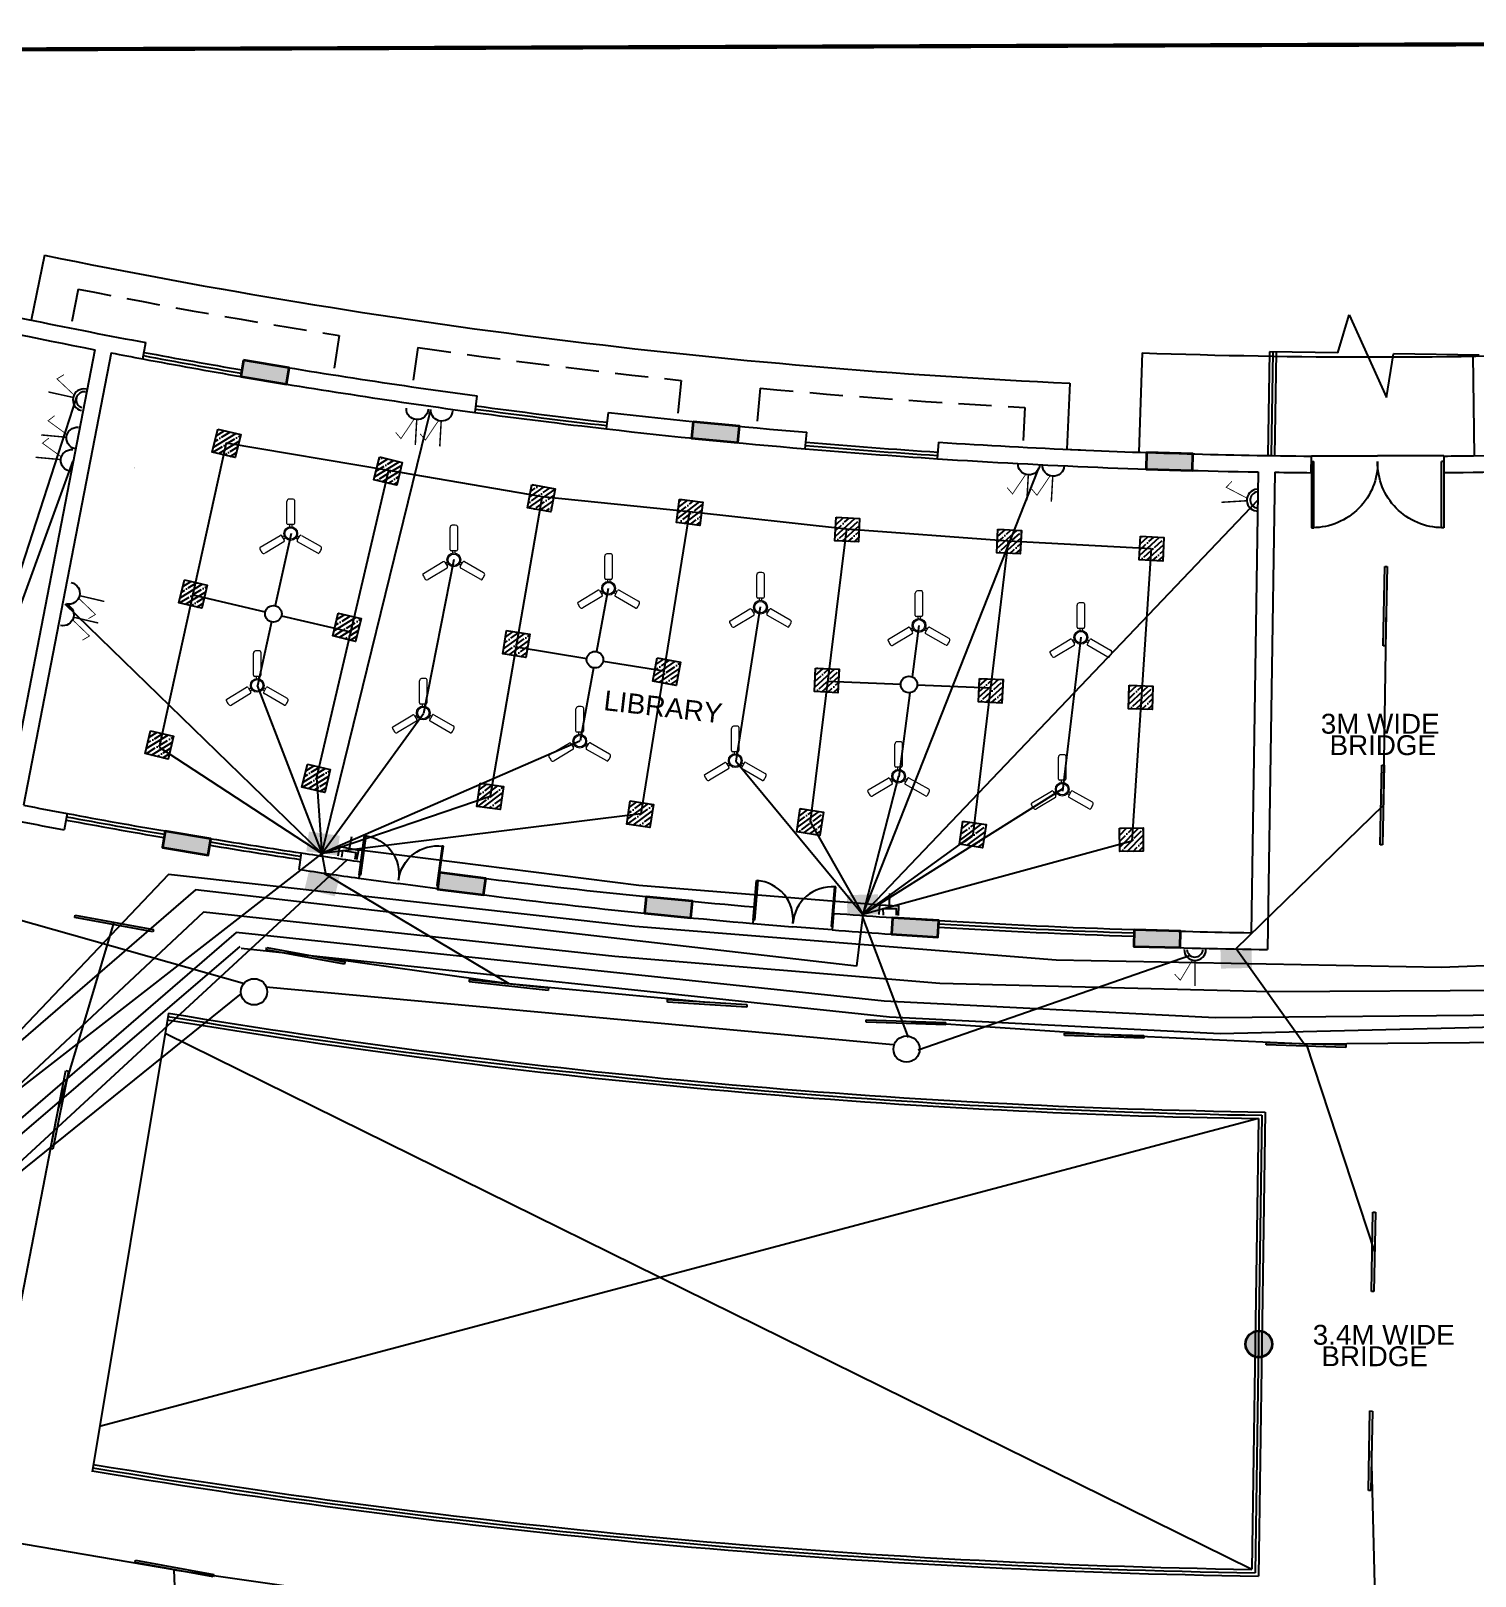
# Model space of a CAD drawing. Header units: inches. Extents: x -221585 to 401252, y -284294 to 332380.
# Drawn here: x 143066 to 145244, y 39555 to 41885 of the extents above; entities that cross this region are included whole.
import ezdxf

# ---------------------------------------------------------------- set-up
doc = ezdxf.new("R2010")
doc.units = ezdxf.units.IN
doc.header["$MEASUREMENT"] = 0
doc.linetypes.add('HIDDEN', pattern=[0.375, 0.25, -0.125])
doc.linetypes.add('HIDDEN2', pattern=[0.1875, 0.125, -0.0625])
for name, color, linetype in [('A_dimension_100', 233, 'Continuous'), ('E-LIGHT', 7, 'Continuous'), ('Power', 7, 'Continuous'), ('UPS', 7, 'Continuous')]:
    doc.layers.add(name, color=color, linetype=linetype)
for name, color, linetype, lineweight in [('ceilingfan', 1, 'Continuous', 15), ('column fa 25', 3, 'Continuous', 35), ('text', 72, 'HIDDEN2', 5)]:
    doc.layers.add(name, color=color, linetype=linetype, lineweight=lineweight)
doc.styles.add('DIM', font='arial.ttf')

# ---------------------------------------------------------------- blocks, each defined once
blk = doc.blocks.new('RYTRTRTRTRT')
at = {"color": 1}
for p, q in [((42.518, 61.153), (42.518, 61.753)), ((42.518, 61.753), (42.538, 61.753)), ((42.538, 61.753), (42.538, 61.153)), ((43.718, 61.753), (43.698, 61.753)), ((43.698, 61.753), (43.698, 61.153)), ((43.718, 61.153), (43.718, 61.753)), ((42.518, 61.153), (42.538, 61.153)), ((42.518, 61.103), (43.118, 61.103)), ((43.718, 61.103), (43.118, 61.103)), ((43.718, 61.153), (43.698, 61.153))]:
    blk.add_line(p, q, dxfattribs=at)
for centre, start, end in [((42.528, 61.163), 359.0371, 90), ((43.708, 61.163), 90, 180.9629)]:
    blk.add_arc(centre, 0.59, start, end, dxfattribs=at)
blk = doc.blocks.new('dffa')
at = {"layer": 'column fa 25', "ltscale": 10}
h = blk.add_hatch(color=3, dxfattribs=at)
h.set_gradient(color1=(141, 141, 141), color2=(145, 145, 145), one_color=1, tint=0.57, name='CYLINDER')
h.paths.add_polyline_path([(173919.9, 119465, 1), (173879.9, 119465, 1)])
at = {"layer": 'column fa 25', "color": 3, "ltscale": 10}
blk.add_circle((173899.9, 119465), 20, dxfattribs=at)
blk = doc.blocks.new('dd')
at = {"layer": 'column fa 25', "ltscale": 10}
h = blk.add_hatch(color=3, dxfattribs=at)
h.set_gradient(color1=(141, 141, 141), color2=(145, 145, 145), one_color=1, tint=0.57, name='CYLINDER')
h.paths.add_polyline_path([(177327.8, 119886), (177352.8, 119886), (177352.8, 119956), (177327.8, 119956)])
at = {"layer": 'column fa 25', "color": 1, "ltscale": 10}
blk.add_lwpolyline([(177327.8, 119886), (177352.8, 119886), (177352.8, 119956), (177327.8, 119956)], close=True, dxfattribs=at)
blk = doc.blocks.new('Fan')
at = {"color": 6}
for p, q in [((-5.8, 15.7), (-5.8, 48.4)), ((5.2, 50.1), (5.2, 15.7)), ((3.5, 14), (-4.1, 14)), ((-1.9, 14), (-1.9, 10.8)), ((1.5, 14), (1.5, 10.8)), ((-45.2, -19.5), (-15.9, -1.9)), ((-10.2, -11.4), (-38.2, -28.2)), ((-13.6, -2.5), (-9.7, -9)), ((-12.6, -4.2), (-9.9, -2.6)), ((-10.8, -7.1), (-8.1, -5.5)), ((10.3, -7.3), (7.6, -5.8)), ((12, -4.4), (9.3, -2.8)), ((9.4, -9.1), (13.2, -2.4)), ((39.7, -28.3), (10, -11.4)), ((15.5, -1.8), (43.8, -18))]:
    blk.add_line(p, q, dxfattribs=at)
for centre, radius in [((-0.2, 0.8), 10.2), ((-0.2, 0.9), 8.5)]:
    blk.add_circle(centre, radius, dxfattribs=at)
for centre, radius, start, end in [((-2.4, 48.4), 3.4, 92.735, 180), ((-0.2, 0.9), 51, 85.7207, 92.735), ((3.5, 50.1), 1.7, 0, 85.7207), ((-4.1, 15.7), 1.7, 180, 270), ((3.5, 15.7), 1.7, 270, 0), ((-44.4, -21), 1.7, 120.9808, 206.3239), ((-0.2, 0.9), 51, 206.3239, 213.3255), ((-15, -3.4), 1.7, 30.9808, 120.9808), ((-11.1, -9.9), 1.7, 300.9808, 30.9808), ((10.8, -9.9), 1.7, 150.2708, 240.2708), ((14.6, -3.3), 1.7, 60.2708, 150.2708), ((-0.2, 0.9), 51, 325.7165, 332.7215), ((42.1, -20.9), 3.4, 332.7215, 60.2708), ((-40, -25.3), 3.4, 213.3255, 300.9808), ((40.6, -26.9), 1.7, 240.2708, 325.7165)]:
    blk.add_arc(centre, radius, start, end, dxfattribs=at)
blk = doc.blocks.new('ups 6A')
at = {"layer": 'E-LIGHT', "color": 4}
for points, const_width in [([(5905667, -1658491), (5905670, -1658287)], 11.7), ([(5905692, -1658286), (5905785, -1658448), (5905831, -1658401)], 6.64)]:
    blk.add_lwpolyline(points, dxfattribs=dict(at, const_width=const_width))
blk.add_arc((5905672, -1658200), 87.4, 179.0102, 359.0102, dxfattribs=at)
blk = doc.blocks.new('16A')
at = {"layer": 'E-LIGHT', "color": 1}
for points, const_width in [([(5916857, -1642748), (5916861, -1642952)], 11.7), ([(5916882, -1642953), (5916975, -1642791), (5917021, -1642838)], 6.64)]:
    blk.add_lwpolyline(points, dxfattribs=dict(at, const_width=const_width))
for centre, radius, start, end in [((5916862, -1643039), 87.4, 0.9898, 180.9898), ((5916863, -1643043), 64.6, 4.2725, 175.7579)]:
    blk.add_arc(centre, radius, start, end, dxfattribs=at)

msp = doc.modelspace()

# ---------------------------------------------------------------- hatches: boundary and pattern name
at = {"ltscale": 10}
h = msp.add_hatch(dxfattribs=at)
h.set_pattern_fill('ANSI35', color=1, scale=50, angle=-13.423)
h.set_pattern_definition([(31.5770164, (-49845.234, -99801.402), (-6.5455525, 10.6492132), []), (31.5770164, (-49836.637, -99803.454), (-6.5455525, 10.6492132), [15.625, -3.125, 0, -3.125])])
h.paths.add_polyline_path([(143373.8, 41241.9), (143382.1, 41276.4), (143347.6, 41284.6), (143339.3, 41250.1)])
h = msp.add_hatch(dxfattribs=at)
h.set_pattern_fill('ANSI35', color=1, scale=50, angle=-13.423)
h.set_pattern_definition([(31.5770164, (-49829.143, -99795.042), (-6.5455525, 10.6492132), []), (31.5770164, (-49820.546, -99797.093), (-6.5455525, 10.6492132), [15.625, -3.125, 0, -3.125])])
h.paths.add_polyline_path([(143617.6, 41200), (143625.8, 41234.5), (143591.3, 41242.8), (143583.1, 41208.2)])
h = msp.add_hatch(dxfattribs=at)
h.set_pattern_fill('ANSI35', color=1, scale=50, angle=-10.1892)
h.set_pattern_definition([(34.8108347, (-41567.234, -110491.782), (-7.13586046, 10.2630159), []), (34.8108347, (-41558.535, -110493.346), (-7.13586046, 10.2630159), [15.625, -3.125, 0, -3.125])])
h.paths.add_polyline_path([(143850, 41159.8), (143856.3, 41194.7), (143821.3, 41201), (143815, 41166.1)])
h = msp.add_hatch(dxfattribs=at)
h.set_pattern_fill('ANSI35', color=1, scale=50, angle=-7.5034)
h.set_pattern_definition([(37.496601, (-34265.83, -119017.93), (-7.6089295, 9.9173682), []), (37.496601, (-34257.067, -119019.084), (-7.6089295, 9.9173682), [15.625, -3.125, 0, -3.125])])
h.paths.add_polyline_path([(144074.5, 41139.3), (144079.1, 41174.5), (144043.9, 41179.2), (144039.3, 41144)])
h = msp.add_hatch(dxfattribs=at)
h.set_pattern_fill('ANSI35', color=1, scale=50, angle=-2.9665)
h.set_pattern_definition([(42.033545, (-21032, -132654.818), (-8.36956974, 9.2844118), []), (42.033545, (-21023.173, -132655.276), (-8.36956974, 9.2844118), [15.625, -3.125, 0, -3.125])])
h.paths.add_polyline_path([(144313.9, 41114.6), (144315.7, 41150), (144280.2, 41151.9), (144278.4, 41116.4)])
h = msp.add_hatch(dxfattribs=at)
h.set_pattern_fill('ANSI35', color=1, scale=50, angle=-2.9665)
h.set_pattern_definition([(42.033545, (-20787.868, -132672.782), (-8.36956974, 9.2844118), []), (42.033545, (-20779.041, -132673.239), (-8.36956974, 9.2844118), [15.625, -3.125, 0, -3.125])])
h.paths.add_polyline_path([(144558, 41096.6), (144559.8, 41132.1), (144524.4, 41133.9), (144522.5, 41098.4)])
h = msp.add_hatch(dxfattribs=at)
h.set_pattern_fill('ANSI35', color=1, scale=50, angle=-2.9665)
h.set_pattern_definition([(42.033545, (-20572.937, -132683.596), (-8.36956974, 9.2844118), []), (42.033545, (-20564.11, -132684.053), (-8.36956974, 9.2844118), [15.625, -3.125, 0, -3.125])])
h.paths.add_polyline_path([(144772.9, 41085.8), (144774.8, 41121.2), (144739.3, 41123.1), (144737.5, 41087.6)])
h = msp.add_hatch(dxfattribs=at)
h.set_pattern_fill('ANSI35', color=1, scale=50, angle=-13.423)
h.set_pattern_definition([(31.5770164, (-49895.562, -100028.629), (-6.5455525, 10.6492132), []), (31.5770164, (-49886.964, -100030.68), (-6.5455525, 10.6492132), [15.625, -3.125, 0, -3.125])])
h.paths.add_polyline_path([(143323.5, 41014.6), (143331.8, 41049.2), (143297.2, 41057.4), (143289, 41022.9)])
h = msp.add_hatch(dxfattribs=at)
h.set_pattern_fill('ANSI35', color=1, scale=50, angle=-13.423)
h.set_pattern_definition([(31.5770164, (-49663.562, -100078.629), (-6.5455525, 10.6492132), []), (31.5770164, (-49654.964, -100080.68), (-6.5455525, 10.6492132), [15.625, -3.125, 0, -3.125])])
h.paths.add_polyline_path([(143555.5, 40964.6), (143563.8, 40999.2), (143529.2, 41007.4), (143521, 40972.9)])
h = msp.add_hatch(dxfattribs=at)
h.set_pattern_fill('ANSI35', color=1, scale=50, angle=-9.2422)
h.set_pattern_definition([(35.7578265, (-38609.827, -113814.182), (-7.3045065, 10.1436771), []), (35.7578265, (-38601.103, -113815.602), (-7.3045065, 10.1436771), [15.625, -3.125, 0, -3.125])])
h.paths.add_polyline_path([(143812.4, 40940.2), (143818.1, 40975.3), (143783.1, 40981), (143777.4, 40945.9)])
h = msp.add_hatch(dxfattribs=at)
h.set_pattern_fill('ANSI35', color=1, scale=50, angle=-10.4327)
h.set_pattern_definition([(34.5672965, (-41559.319, -110032.514), (-7.09217275, 10.2932544), []), (34.5672965, (-41550.626, -110034.114), (-7.09217275, 10.2932544), [15.625, -3.125, 0, -3.125])])
h.paths.add_polyline_path([(144038.9, 40898.3), (144045.4, 40933.2), (144010.4, 40939.6), (144004, 40904.7)])
h = msp.add_hatch(dxfattribs=at)
h.set_pattern_fill('ANSI35', color=1, scale=50, angle=-2.7185)
h.set_pattern_definition([(42.281459, (-20309.288, -133595.944), (-8.4096642, 9.2481105), []), (42.281459, (-20300.46, -133596.363), (-8.4096642, 9.2481105), [15.625, -3.125, 0, -3.125])])
h.paths.add_polyline_path([(144283.1, 40887.2), (144284.8, 40922.7), (144249.4, 40924.4), (144247.7, 40888.9)])
h = msp.add_hatch(dxfattribs=at)
h.set_pattern_fill('ANSI35', color=1, scale=50, angle=-2.7185)
h.set_pattern_definition([(42.281459, (-20062.059, -133611.572), (-8.4096642, 9.2481105), []), (42.281459, (-20053.23, -133611.992), (-8.4096642, 9.2481105), [15.625, -3.125, 0, -3.125])])
h.paths.add_polyline_path([(144530.4, 40871.6), (144532.1, 40907.1), (144496.6, 40908.8), (144494.9, 40873.3)])
h = msp.add_hatch(dxfattribs=at)
h.set_pattern_fill('ANSI35', color=1, scale=50, angle=-1.7058)
h.set_pattern_definition([(43.2941534, (-16726.138, -136503.078), (-8.57180106, 9.0980342), []), (43.2941534, (-16717.303, -136503.341), (-8.57180106, 9.0980342), [15.625, -3.125, 0, -3.125])])
h.paths.add_polyline_path([(144756.8, 40861.9), (144757.8, 40897.3), (144722.3, 40898.4), (144721.3, 40862.9)])
h = msp.add_hatch(dxfattribs=at)
h.set_pattern_fill('ANSI35', color=1, scale=50, angle=-13.423)
h.set_pattern_definition([(31.5770164, (-49946.562, -100256.129), (-6.5455525, 10.6492132), []), (31.5770164, (-49937.964, -100258.18), (-6.5455525, 10.6492132), [15.625, -3.125, 0, -3.125])])
h.paths.add_polyline_path([(143272.5, 40787.1), (143280.8, 40821.7), (143246.2, 40829.9), (143238, 40795.4)])
h = msp.add_hatch(dxfattribs=at)
h.set_pattern_fill('ANSI35', color=1, scale=50, angle=-13.423)
h.set_pattern_definition([(31.5770164, (-49710.062, -100306.629), (-6.5455525, 10.6492132), []), (31.5770164, (-49701.464, -100308.68), (-6.5455525, 10.6492132), [15.625, -3.125, 0, -3.125])])
h.paths.add_polyline_path([(143509, 40736.6), (143517.3, 40771.2), (143482.7, 40779.4), (143474.5, 40744.9)])
h = msp.add_hatch(dxfattribs=at)
h.set_pattern_fill('ANSI35', color=1, scale=50, angle=-7.7436)
h.set_pattern_definition([(37.2564035, (-34539.09, -118761.354), (-7.56728684, 9.94917936), []), (37.2564035, (-34530.332, -118762.545), (-7.56728684, 9.94917936), [15.625, -3.125, 0, -3.125])])
h.paths.add_polyline_path([(143773.6, 40710.9), (143778.4, 40746), (143743.2, 40750.8), (143738.5, 40715.7)])
h = msp.add_hatch(dxfattribs=at)
h.set_pattern_fill('ANSI35', color=1, scale=50, angle=-8.4896)
h.set_pattern_definition([(36.510431, (-36374.348, -116453.481), (-7.437114, 10.046857), []), (36.510431, (-36365.606, -116454.786), (-7.437114, 10.046857), [15.625, -3.125, 0, -3.125])])
h.paths.add_polyline_path([(143999.5, 40683.7), (144004.7, 40718.8), (143969.6, 40724.1), (143964.4, 40689)])
h = msp.add_hatch(dxfattribs=at)
h.set_pattern_fill('ANSI35', color=1, scale=50, angle=-8.6735)
h.set_pattern_definition([(36.326472, (-37550.521, -115793.613), (-7.4048184, 10.0706834), []), (36.326472, (-37541.783, -115794.946), (-7.4048184, 10.0706834), [15.625, -3.125, 0, -3.125])])
h.paths.add_polyline_path([(144255.8, 40672), (144261.2, 40707.1), (144226.1, 40712.5), (144220.8, 40677.4)])
h = msp.add_hatch(dxfattribs=at)
h.set_pattern_fill('ANSI35', color=1, scale=50, angle=-8.6735)
h.set_pattern_definition([(36.326472, (-37305.114, -115812.44), (-7.4048184, 10.0706834), []), (36.326472, (-37296.376, -115813.772), (-7.4048184, 10.0706834), [15.625, -3.125, 0, -3.125])])
h.paths.add_polyline_path([(144501.3, 40653.2), (144506.6, 40688.3), (144471.5, 40693.6), (144466.2, 40658.6)])
h = msp.add_hatch(dxfattribs=at)
h.set_pattern_fill('ANSI35', color=1, scale=50, angle=0.6991)
h.set_pattern_definition([(45.6991424, (-9154.339, -143336.878), (-8.9460285, 8.730325), []), (45.6991424, (-9145.501, -143336.77), (-8.9460285, 8.730325), [15.625, -3.125, 0, -3.125])])
h.paths.add_polyline_path([(144743.6, 40648.1), (144743.2, 40683.6), (144707.7, 40683.1), (144708.1, 40647.6)])

# ---------------------------------------------------------------- linework, layer by layer
at = {"color": 20, "ltscale": 10}
msp.add_line((143086, 41547.2, -0.4), (143065.9, 41449.2), dxfattribs=at)
at = {"color": 20, "linetype": 'HIDDEN', "ltscale": 200}
for p, q in [((143137, 41496, -0.4), (143125.3, 41437.2, -0.1)), ((143530.9, 41425.9, -0.4), (143521.5, 41366.6)), ((143649.5, 41407.9, -0.4), (143640.9, 41348.5)), ((144046.5, 41358.3), (144040.3, 41298.6)), ((144165.9, 41346.5), (144160.4, 41286.7)), ((144565, 41317.5), (144561.8, 41257.6))]:
    msp.add_line(p, q, dxfattribs=at)
at = {"color": 4, "ltscale": 10}
for p, q in [((145037.3, 41399.6, 0.4), (145054.1, 41457, 0.4)), ((145054.1, 41457, 0.4), (145110.5, 41332.5, 0.4)), ((143234.5, 41390.7, 0), (143239.1, 41415.2, 0)), ((143239.1, 41415.2, 0), (143239.1, 41415.3, 0)), ((143162.1, 41404.5), (143024.1, 40692.7)), ((143186.7, 41399.7), (143054.4, 40717.4)), ((144742, 41399.8, -1.3), (144736.7, 41249.9)), ((144934, 41401.2, 0.4), (144931.6, 41244.9, 0.4)), ((145037.3, 41399.6, 0.4), (144934, 41401.2, 0.4)), ((144939, 41401.1, 0.4), (144936.6, 41244.8, 0.4)), ((144944, 41401, 0.4), (144941.6, 41244.7, 0.4)), ((145110.5, 41332.5, 0.4), (145121, 41398.4, 0.4)), ((145250.5, 41396.5, 0.4), (145121, 41398.4, 0.4)), ((145240.5, 41396.3, 0.4), (145242.8, 41244.7, 0.4)), ((143382.3, 41364.2), (143386.4, 41388.6, 0)), ((144632.8, 41354.2), (144628.2, 41254.3)), ((143735.6, 41310), (143738.9, 41334.8)), ((143934.1, 41285.1), (143937, 41310)), ((144233.8, 41255.1), (144236, 41280)), ((144433.4, 41240.1), (144435, 41265)), ((144448.4, 41244.1), (144448.4, 41244.1)), ((144997.1, 41219.1), (144997.3, 41244.1, -0.4)), ((145196.9, 41244.2, 0), (145197.2, 41219.2)), ((144916.9, 41220.1), (144906.6, 40525.2, 0.4)), ((144941.9, 41219.7, 0.4), (144931.2, 40499.8)), ((143120.6, 40705.2, 0.4), (143116.1, 40680.3, 0.4)), ((143268.1, 40678.6), (143263.7, 40654, 0)), ((143337.2, 40667), (143332.9, 40642.2, 0)), ((143473.6, 40645.5, 0.4), (143469.8, 40620.8, 0.4)), ((143563.5, 40632.2, 0), (143560.1, 40607.5, 0.4)), ((143682.2, 40616.1, 0), (143679.1, 40591.2, 0)), ((144156.8, 40564.1, 0.4), (144154.6, 40539.2, 0.4)), ((144276.4, 40554.4, 0.4), (144274.5, 40529.5, 0.4)), ((144435.1, 40543.6, 0), (144433.6, 40518.7, 0)), ((144729.8, 40529.9, 0), (144729.1, 40504.7, 0)), ((144912.2, 39555, 0.4), (144912.2, 39555, 0.4))]:
    msp.add_line(p, q, dxfattribs=at)
at = {"color": 3}
for p, q in [((142893.9, 40590.2, 0), (143135, 41333.6, 0.4)), ((144320.6, 40552.5, 0), (144916.4, 41177.7, 0.4)), ((142895.3, 40587.9), (143387.9, 40448.8)), ((144319.9, 40548.8), (144388.9, 40367)), ((143380.9, 40504.2), (142351.8, 39623.6, 0.9)), ((144360.6, 40398), (143382.8, 40501.5)), ((144813.2, 40490.6), (144404.2, 40347.9)), ((143382.8, 40433.5), (142376, 39622.3, 0.9)), ((144366.5, 40356.2), (143420.2, 40443.1)), ((144859.7, 40372.6), (144360.6, 40398)), ((145719, 40394), (144859.7, 40372.6))]:
    msp.add_line(p, q, dxfattribs=at)
at = {"color": 42}
for p, q in [((143504.5, 40644.8, 0), (143668.9, 41314.4)), ((142893.9, 40590.2, 0), (143129.6, 41237)), ((144320.6, 40552.5, 0), (144586.3, 41226.1)), ((143504.5, 40644.8, 0), (143117.4, 41020.8))]:
    msp.add_line(p, q, dxfattribs=at)
at = {"color": 6}
for p, q in [((143360.2, 41264.3), (143259.1, 40805.3)), ((143360.2, 41264.3), (143605, 41222.6)), ((143605, 41222.6), (143496.3, 40759.5)), ((143605, 41222.6), (143836.7, 41183.1)), ((143836.3, 41181), (143758.6, 40731.4)), ((143836.7, 41183.1), (144059.3, 41160.4)), ((144059.3, 41160.4), (143985.5, 40704.4)), ((144059.3, 41160.4), (144296, 41134.4)), ((144296, 41134.4), (144240.9, 40692.3)), ((144296, 41134.4), (144539.7, 41116.3)), ((143458.1, 41127.3), (143434.2, 41018.5)), ((144539.7, 41116.3), (144486.3, 40672.9)), ((144539.7, 41116.3), (144755.5, 41104.7)), ((143703.8, 41088), (143657.9, 40856)), ((144755.5, 41104.7), (144726.5, 40663.2)), ((143936.3, 41044.5), (143918.8, 40949.3)), ((143309.7, 41034.8), (143419.3, 41009.1)), ((144165.5, 41016.8), (144128.8, 40784.2)), ((145105.9, 40717.8), (145110.4, 41017.8)), ((143428.8, 40994), (143407.6, 40897.4)), ((143443.7, 41003.4), (143547.8, 40978.9)), ((144405.1, 40988.6), (144394.8, 40911.3)), ((144649.6, 40971.1), (144621.6, 40738.6)), ((143797.5, 40956.2), (143904.1, 40939)), ((143914.2, 40924.6), (143894, 40814.7)), ((143928.9, 40935), (144020.4, 40920.2)), ((144267.4, 40904.6), (144377.7, 40900.1)), ((144391.6, 40887.1), (144374.7, 40760.5)), ((144402.7, 40899.1), (144513, 40894.6)), ((144883.5, 40501.6), (145105.9, 40717.8)), ((143507.7, 40615.1, 0), (143786.6, 40448.4, -0.4)), ((143106.9, 40258.3, 0.4), (143191.5, 40541.1, -0.4)), ((143480.5, 40492.1, -0.4), (143786.6, 40448.4, -0.4)), ((144883.5, 40501.6), (144987.7, 40355.6, -0.4)), ((143786.6, 40448.4, -0.4), (144085.9, 40420.6, -0.4)), ((144385.8, 40391.9, -0.4), (144684.8, 40371.9, -0.4)), ((144684.8, 40371.9, -0.4), (144989.3, 40357.9, -0.4)), ((144989.3, 40357.9, -0.4), (145344, 40360.5, -0.4)), ((144989.3, 40357.9, -0.4), (145092.6, 40043.9)), ((143050.2, 39963.8, 0.4), (143106.9, 40258.3, 0.4)), ((145095.7, 39420.9, 0.4), (145088.1, 39743.9)), ((143281.7, 39564.4, 0), (142992.7, 39613.4, 0)), ((143286.7, 39441.2), (143281.7, 39564.4, 0)), ((143281.7, 39564.4, 0), (143588.2, 39520.7, 0))]:
    msp.add_line(p, q, dxfattribs=at)
at = {"color": 5}
for p, q in [((145105.5, 40957.9), (145107.9, 41077.8)), ((145107.9, 41077.8), (145111.6, 41077.7)), ((145111.6, 41077.7), (145109.1, 40957.8)), ((145109.1, 40957.8), (145105.5, 40957.9)), ((145101, 40657.9), (145103.4, 40777.8)), ((145103.4, 40777.8), (145107.1, 40777.7)), ((145107.1, 40777.7), (145104.7, 40657.9)), ((145104.7, 40657.9), (145101, 40657.9)), ((143131.8, 40548.3, -0.4), (143132.5, 40551.9, -0.4)), ((143132.5, 40551.9, -0.4), (143250.4, 40530.3, -0.4)), ((143249.8, 40526.7, -0.4), (143131.8, 40548.3, -0.4)), ((143250.4, 40530.3, -0.4), (143249.8, 40526.7, -0.4)), ((143420.8, 40499.3, -0.4), (143421.5, 40502.9, -0.4)), ((143538.8, 40477.7, -0.4), (143420.8, 40499.3, -0.4)), ((143421.5, 40502.9, -0.4), (143539.4, 40481.3, -0.4)), ((143539.4, 40481.3, -0.4), (143538.8, 40477.7, -0.4)), ((143727, 40454.8, -0.4), (143726.6, 40451.1, -0.4)), ((143845.8, 40438.3, -0.4), (143726.6, 40451.1, -0.4)), ((143727, 40454.8, -0.4), (143846.2, 40442, -0.4)), ((143846.2, 40442, -0.4), (143845.8, 40438.3, -0.4)), ((144025.9, 40420.7, -0.4), (144026.1, 40424.4, -0.4)), ((144145.5, 40413.2, -0.4), (144025.9, 40420.7, -0.4)), ((144026.1, 40424.4, -0.4), (144145.8, 40416.9, -0.4)), ((144145.8, 40416.9, -0.4), (144145.5, 40413.2, -0.4)), ((144325.7, 40390.1, -0.4), (144325.8, 40393.8, -0.4)), ((144445.6, 40386.3, -0.4), (144325.7, 40390.1, -0.4)), ((144325.8, 40393.8, -0.4), (144445.7, 40390, -0.4)), ((144445.6, 40386.3, -0.4), (144445.7, 40390, -0.4)), ((144624.7, 40370.1, -0.4), (144624.8, 40373.8, -0.4)), ((144744.6, 40366.3, -0.4), (144624.7, 40370.1, -0.4)), ((144624.8, 40373.8, -0.4), (144744.7, 40370, -0.4)), ((144744.7, 40370, -0.4), (144744.6, 40366.3, -0.4)), ((144929.2, 40356.1, -0.4), (144929.3, 40359.8, -0.4)), ((145049.1, 40352.3, -0.4), (144929.2, 40356.1, -0.4)), ((144929.3, 40359.8, -0.4), (145049.2, 40356, -0.4)), ((145049.2, 40356, -0.4), (145049.1, 40352.3, -0.4)), ((143095.3, 40199.5, 0.4), (143118.6, 40317.2, 0.4)), ((143118.6, 40317.2, 0.4), (143122.2, 40316.4, 0.4)), ((143122.2, 40316.4, 0.4), (143098.9, 40198.8, 0.4)), ((143098.9, 40198.8, 0.4), (143095.3, 40199.5, 0.4)), ((145087.7, 39984), (145090.1, 40103.9)), ((145090.1, 40103.9), (145093.8, 40103.8)), ((145093.8, 40103.8), (145091.3, 39983.9)), ((145091.3, 39983.9), (145087.7, 39984)), ((145083.2, 39684), (145085.6, 39803.9)), ((145085.6, 39803.9), (145089.3, 39803.8)), ((145089.3, 39803.8), (145086.9, 39684)), ((145086.9, 39684), (145083.2, 39684)), ((143222.8, 39575.2, 0), (143223.4, 39578.8, 0)), ((143340.7, 39553.6, 0), (143222.8, 39575.2, 0)), ((143223.4, 39578.8, 0), (143341.4, 39557.2, 0)), ((143341.4, 39557.2, 0), (143340.7, 39553.6, 0))]:
    msp.add_line(p, q, dxfattribs=at)
at = {"color": 1}
for p, q in [((143407.1, 40898.1), (143504.5, 40644.8, 0)), ((143504.5, 40644.8, 0), (143657.9, 40856)), ((143893.7, 40814.1, 0), (143504.5, 40644.8, 0)), ((143259.1, 40805.3), (143504.5, 40644.8, 0)), ((144128.8, 40784.2), (144320.6, 40552.5, 0)), ((144374.6, 40761.3, 0), (144320.6, 40552.5, 0)), ((143496.3, 40759.5), (143504.5, 40644.8, 0)), ((144621.4, 40741.7, 0), (144320.6, 40552.5, 0)), ((143504.5, 40644.8, 0), (143758.6, 40731.4)), ((143985.5, 40704.4), (143504.5, 40644.8, 0)), ((144240.9, 40692.3), (144320.6, 40552.5, 0)), ((144486.3, 40672.9), (144320.6, 40552.5, 0)), ((144726.5, 40663.2), (144320.6, 40552.5, 0))]:
    msp.add_line(p, q, dxfattribs=at)
at = {"color": 144}
for p, q in [((143504.5, 40644.8, 0), (142226.1, 39650.1, 0.7)), ((143504.5, 40644.8, 0), (143510, 40614.5, 0)), ((143545.9, 40652.4), (143982.8, 40597.1)), ((143542.5, 40635.3), (142426, 39603.9, 0.5)), ((143273.1, 40612.8), (142331.7, 39624.2, 0.9)), ((143976.5, 40534.4), (143273.1, 40612.8)), ((143982.8, 40597.1), (144360.4, 40566.4)), ((143314, 40589.8), (142226.1, 39650.1, 0.7)), ((144311, 40475), (143314, 40589.8)), ((143326, 40556.4), (142332.6, 39625.2, 0.9)), ((143946.5, 40489.5), (143326, 40556.4)), ((144320.6, 40552.5, 0), (144311, 40475)), ((144612.3, 40483.8), (143976.5, 40534.4)), ((143375.2, 40525.6), (142332, 39624.6, 0.9)), ((144353, 40422.1), (143375.2, 40525.6)), ((144436.5, 40448.7), (143946.5, 40489.5)), ((145193, 40472.7), (144612.3, 40483.8)), ((145704.7, 40492.8), (145193, 40472.7)), ((144934.6, 40436.2), (144436.5, 40448.7)), ((145402.9, 40438.8), (144934.6, 40436.2)), ((144852.1, 40396.7), (144353, 40422.1)), ((145680.8, 40404.8), (144852.1, 40396.7))]:
    msp.add_line(p, q, dxfattribs=at)
at = {"color": 2, "ltscale": 10}
msp.add_line((143273.1, 40404), (143157.9, 39712), dxfattribs=at)
at = {"color": 2, "ltscale": 8}
for p, q in [((143268, 40373.7), (144907.4, 39565.1)), ((144922.5, 40249.9, 0.4), (144912.3, 39560, 0.4)), ((144927.6, 40254.8, 0.4), (144917.2, 39554.9, 0.4)), ((144917.5, 40245, 0.4), (143169.3, 39780.5, 0.4)), ((144917.5, 40245, 0.4), (144907.4, 39565.1, 0.4))]:
    msp.add_line(p, q, dxfattribs=at)
at = {"color": 6, "const_width": 6.3}
msp.add_lwpolyline([(141615.1, 36021.8), (141615.1, 41852.6), (150230.4, 41882.2), (150230.4, 36051.4)], close=True, dxfattribs=at)
at = {"color": 1, "ltscale": 10}
for points in [[(143347.6, 41284.6), (143382.1, 41276.4), (143373.8, 41241.9), (143339.3, 41250.1)], [(144043.9, 41179.2), (144079.1, 41174.5), (144074.5, 41139.3), (144039.3, 41144)]]:
    msp.add_lwpolyline(points, close=True, dxfattribs=at)
at = {"color": 1, "ltscale": 10, "elevation": 0}
for points in [[(143591.3, 41242.8), (143625.8, 41234.5), (143617.6, 41200), (143583.1, 41208.2)], [(143821.3, 41201), (143856.3, 41194.7), (143850, 41159.8), (143815, 41166.1)], [(144280.2, 41151.9), (144315.7, 41150), (144313.9, 41114.6), (144278.4, 41116.4)], [(144524.4, 41133.9), (144559.8, 41132.1), (144558, 41096.6), (144522.5, 41098.4)], [(144739.3, 41123.1), (144774.8, 41121.2), (144772.9, 41085.8), (144737.5, 41087.6)], [(143297.2, 41057.4), (143331.8, 41049.2), (143323.5, 41014.6), (143289, 41022.9)], [(143529.2, 41007.4), (143563.8, 40999.2), (143555.5, 40964.6), (143521, 40972.9)], [(143783.1, 40981), (143818.1, 40975.3), (143812.4, 40940.2), (143777.4, 40945.9)], [(144010.4, 40939.6), (144045.4, 40933.2), (144038.9, 40898.3), (144004, 40904.7)], [(144249.4, 40924.4), (144284.8, 40922.7), (144283.1, 40887.2), (144247.7, 40888.9)], [(144496.6, 40908.8), (144532.1, 40907.1), (144530.4, 40871.6), (144494.9, 40873.3)], [(144722.3, 40898.4), (144757.8, 40897.3), (144756.8, 40861.9), (144721.3, 40862.9)], [(143246.2, 40829.9), (143280.8, 40821.7), (143272.5, 40787.1), (143238, 40795.4)], [(143482.7, 40779.4), (143517.3, 40771.2), (143509, 40736.6), (143474.5, 40744.9)], [(143743.2, 40750.8), (143778.4, 40746), (143773.6, 40710.9), (143738.5, 40715.7)], [(143969.6, 40724.1), (144004.7, 40718.8), (143999.5, 40683.7), (143964.4, 40689)], [(144226.1, 40712.5), (144261.2, 40707.1), (144255.8, 40672), (144220.8, 40677.4)], [(144471.5, 40693.6), (144506.6, 40688.3), (144501.3, 40653.2), (144466.2, 40658.6)], [(144707.7, 40683.1), (144743.2, 40683.6), (144743.6, 40648.1), (144708.1, 40647.6)]]:
    msp.add_lwpolyline(points, close=True, dxfattribs=at)
at = {"color": 6}
for centre in [(143431.5, 41006.2), (143916.5, 40937), (144390.2, 40899.6)]:
    msp.add_circle(centre, 12.5, dxfattribs=at)
at = {"color": 144}
for centre in [(143402.3, 40436.1), (144386.5, 40349.7)]:
    msp.add_circle(centre, 19.8, dxfattribs=at)
at = {"color": 20, "ltscale": 10}
for centre, radius, start, end in [((145092.1, 51332.1), 9988.5, 258.4136, 267.36439), ((145092.1, 51332.1, -0.4), 9938.5, 267.98125, 272.0176)]:
    msp.add_arc(centre, radius, start, end, dxfattribs=at)
at = {"color": 4, "ltscale": 10}
for centre, radius, start, end in [((145092.1, 51332.1), 10088.5, 257.47826, 259.41605), ((145092.1, 51332.1), 10113.5, 257.47541, 258.99838), ((145092.1, 51332.1), 10113.5, 259.14007, 259.41607), ((145092.1, 51332.1), 10088.5, 260.2656, 262.29145), ((145092.1, 51332.1), 10113.5, 260.26637, 262.29145), ((145092.1, 51332.1), 10088.5, 263.42508, 265.13171), ((145092.1, 51332.1), 10113.5, 263.42508, 265.13171), ((145092.1, 51332.1), 10088.5, 266.26534, 267.48344), ((145092.1, 51332.1), 10088.5, 267.32952, 269.46152), ((145092.1, 51332.1), 10088.5, 270.85096, 274.22089), ((145159.3, 51321.1, 0.8), 10278.5, 259.13811, 259.13819), ((145093.2, 51351.9), 10133.3, 266.2667, 269.00335), ((145092.1, 51332.1), 10088.5, 270.59521, 270.85096), ((145092.1, 51332.1), 10113.5, 270.59404, 273.25624), ((145092.1, 51332.1), 10113.5, 269.14904, 269.46152), ((145092.3, 51334.6), 10810.9, 259.13441, 259.49134), ((145092.3, 51334.6), 10835.9, 259.13422, 259.4919), ((145040, 48790.8, -0.8), 8266.7, 267.84953, 269.07536), ((145111.1, 52320.1, 0), 11821.6, 268.14816, 269.12824)]:
    msp.add_arc(centre, radius, start, end, dxfattribs=at)
at = {"color": 20, "linetype": 'HIDDEN', "ltscale": 200}
for start, end in [(258.75777, 261.04369), (261.72925, 264.01518), (264.70079, 266.98672)]:
    msp.add_arc((145092.1, 51332.1, -0.4), 10028.5, start, end, dxfattribs=at)
at = {"color": 5, "ltscale": 10}
for radius, start, end in [(10113.5, 259.41607, 260.26637), (10108.5, 259.41607, 260.26637), (10103.5, 259.41607, 260.26618), (10103.5, 262.29145, 263.42508), (10113.5, 262.29145, 263.42508), (10108.5, 262.29145, 263.42508), (10113.5, 265.13171, 266.26534), (10108.5, 265.13171, 266.26534), (10103.5, 265.13171, 266.26534)]:
    msp.add_arc((145092.1, 51332.1), radius, start, end, dxfattribs=at)
at = {"color": 5, "ltscale": 8}
for centre, radius, start, end in [((145092.5, 51333.6, 0.4), 10820, 259.48942, 260.28331), ((145092.5, 51333.6, 0.4), 10815, 259.48928, 260.28353), ((145092.5, 51333.6, 0.4), 10810, 259.48914, 260.28376), ((145092.5, 51333.6, 0.4), 10810, 260.6548, 261.38667), ((145092.5, 51333.6, 0.4), 10820, 260.654, 261.38667), ((145092.5, 51333.6, 0.4), 10815, 260.6544, 261.38667), ((145091.6, 51488.1, 0), 10974.2, 266.56719, 268.10922), ((145083.5, 51334.1, 0), 10815, 266.5616, 268.12545), ((145080.6, 51280.9, 0), 10756.7, 266.55963, 268.13108)]:
    msp.add_arc(centre, radius, start, end, dxfattribs=at)
at = {"color": 4, "ltscale": 8}
for radius, start, end in [(10810, 261.38667, 261.86848), (10835, 261.38667, 261.86924), (10810, 262.50393, 265.03425), (10835, 262.5041, 265.03425), (10810, 265.67029, 266.51347), (10835, 265.67029, 266.51346)]:
    msp.add_arc((145092.5, 51333.6, 0.4), radius, start, end, dxfattribs=at)
at = {"color": 2, "ltscale": 8}
for radius, end in [(11088.5, 269.09737), (11083.5, 269.12319), (11078.5, 269.14904), (11778.5, 269.14904), (11773.5, 269.12471), (11768.5, 269.10036)]:
    msp.add_arc((145092.1, 51332.1), radius, 260.54951, end, dxfattribs=at)
at = {"color": 3, "ltscale": 10}
for points in [[(143527.7, 40641.7, 0), (143481.2, 40647.9, 0), (143531.6, 40671.5, 0), (143485.1, 40677.7, 0)], [(143524.2, 40580.2, 0), (143478.6, 40591.2, 0), (143531.2, 40609.4, 0), (143485.6, 40620.4, 0)], [(144344.1, 40553, 0), (144297.2, 40551.9, 0), (144343.4, 40583, 0), (144296.5, 40582, 0)], [(144907.6, 40472.1), (144860.7, 40471.1), (144906.9, 40502.2), (144860, 40501.1)]]:
    msp.add_solid(points, dxfattribs=at)
at = {"layer": 'A_dimension_100', "color": 3, "ltscale": 0.05}
for points in [[(143546.1, 40652.4), (143549.7, 40670.1)], [(143529, 40641.1), (143531.9, 40655.3), (143559.8, 40649.6), (143556.9, 40635.4)], [(143534.9, 40639.2), (143536.3, 40649.1), (143555.6, 40646.3), (143554.2, 40636.4)], [(144360.6, 40566.4), (144361.5, 40584.4)], [(144345.4, 40552.6), (144346.2, 40567.1), (144374.6, 40565.7), (144373.9, 40551.2)], [(144351.6, 40551.6), (144351.5, 40561.6), (144371, 40561.8), (144371.1, 40551.8)]]:
    msp.add_lwpolyline(points, dxfattribs=at)

# ---------------------------------------------------------------- block references
at = {"color": 4}
for p, xscale, yscale, zscale, rotation in [((137925, 51407.9, 0.4), -166.3369111803477, 166.3369111803622, 166.3369111803573, 180), ((147069.1, 33963.9, 0), -100.0000000000025, 99.99999999999999, 100, 352.2590993074953), ((139422, 34793.5, 0.4), 100.0000000000083, 100.0000000000083, 100.0000000000083, 355.3522709299956)]:
    msp.add_blockref('RYTRTRTRTRT', p, dxfattribs=dict(at, xscale=xscale, yscale=yscale, zscale=zscale, rotation=rotation))
at = {"layer": 'ceilingfan', "xscale": 1.02030405060046, "yscale": 1.02030405060046, "zscale": 1.02030405060046}
for p in [(143457.8, 41126.4), (143703.8, 41086.8, 0), (143937.3, 41043.8, 0), (144166.4, 41015.4), (144405.5, 40987.8, 0), (144649.7, 40969.9, 0), (143407.3, 40897.4), (143657.8, 40855.8, 0), (143893.8, 40813.3, 0), (144128.4, 40783.9), (144374.8, 40760.4, 0), (144621.6, 40740.8, 0)]:
    msp.add_blockref('Fan', p, dxfattribs=at)
at = {"layer": 'column fa 25', "color": 3}
for p, rotation in [((54767.3, 236233.6, 0), 260.3955051029368), ((41818.8, 229348, 0), 264.4719754670823), ((30343.4, 222161.8, 0), 268.2469708280807), ((29646, 221011, 0), 268.4621490669279)]:
    msp.add_blockref('dd', p, dxfattribs=dict(at, rotation=rotation))
at = {"layer": 'column fa 25', "color": 3, "extrusion": (-7.31985e-05, -0.000428336, 1), "rotation": 260.3023753541398}
msp.add_blockref('dd', (54965.9, 235667.1, -27.9), dxfattribs=at)
at = {"layer": 'column fa 25', "color": 3, "extrusion": (-5.52745e-05, -0.000431015, 1), "rotation": 262.692134961649}
msp.add_blockref('dd', (47326.3, 231752.9, -25.4), dxfattribs=at)
at = {"layer": 'column fa 25', "color": 3, "extrusion": (-4.18609e-05, -0.000432524, 1), "rotation": 264.4719749486804}
msp.add_blockref('dd', (41747.9, 228631.4, -23.6), dxfattribs=at)
at = {"layer": 'column fa 25', "color": 3, "extrusion": (-2.64753e-05, -0.000433738, 1), "rotation": 266.5070117732394}
msp.add_blockref('dd', (35505.9, 224850.4, -21.4), dxfattribs=at)
at = {"layer": 'column fa 25', "color": 3}
msp.add_blockref('dffa', (-28982, -79560.1, 0.4), dxfattribs=at)
at = {"layer": 'Power', "xscale": 0.1885885860805313, "yscale": 0.1885885860805313, "zscale": 0.1885885860805313}
for p, rotation in [((-419511.1, -970875.1, 0.4), 76.45082343418993), ((-118421, -1086560.3, 0.4), 92.37572517827499), ((1254375, -291209, 0.4), 178.8748967057462)]:
    msp.add_blockref('16A', p, dxfattribs=dict(at, rotation=rotation))
at = {"layer": 'UPS', "color": 3, "yscale": 0.1887460698150343, "zscale": 0.1887460698150344}
for p, xscale, rotation in [((335806, -1100363, 0.4), -0.1887460698150345, 263.8956391132837), ((1277808.5, 273976.8), -0.1887460698150345, 355.9090806935626), ((1277845.4, 273974.7), -0.1887460698150345, 355.9090806935626), ((335797.5, -1100396.7, 0.4), -0.1887460698150345, 263.8956391132837), ((1278731, 273893.4), -0.1887460698150345, 355.9090806935626), ((1278767.9, 273891.4), -0.1887460698150345, 355.9090806935626), ((108952.7, 1198311), -0.1887460698150346, 76.0075217582165), ((108943.6, 1198278.5), -0.1887460698150346, 76.0075217582165)]:
    msp.add_blockref('ups 6A', p, dxfattribs=dict(at, xscale=xscale, rotation=rotation))

# ---------------------------------------------------------------- texts
at = {"layer": 'text', "lineweight": -2, "ltscale": 2, "char_height": 30, "width": 355.22, "attachment_point": 7, "style": 'DIM'}
for s, insert, rotation in [('{\\C3;LIBRARY}', (143928.5, 40861.1, 0), 353.5028), ('{\\C3;3M WIDE }', (145011.4, 40825, 0.4), 359.9851), ('{\\C3;BRIDGE}', (145024.6, 40792.7, 0.4), 359.9851), ('{\\C3;3.4M WIDE }', (144999.2, 39903.4, 0.4), 359.9851), ('{\\C3;BRIDGE}', (145012.3, 39871.1, 0.4), 359.9851)]:
    msp.add_mtext(s, dxfattribs=dict(at, insert=insert, rotation=rotation))

doc.saveas('drawing.dxf')
